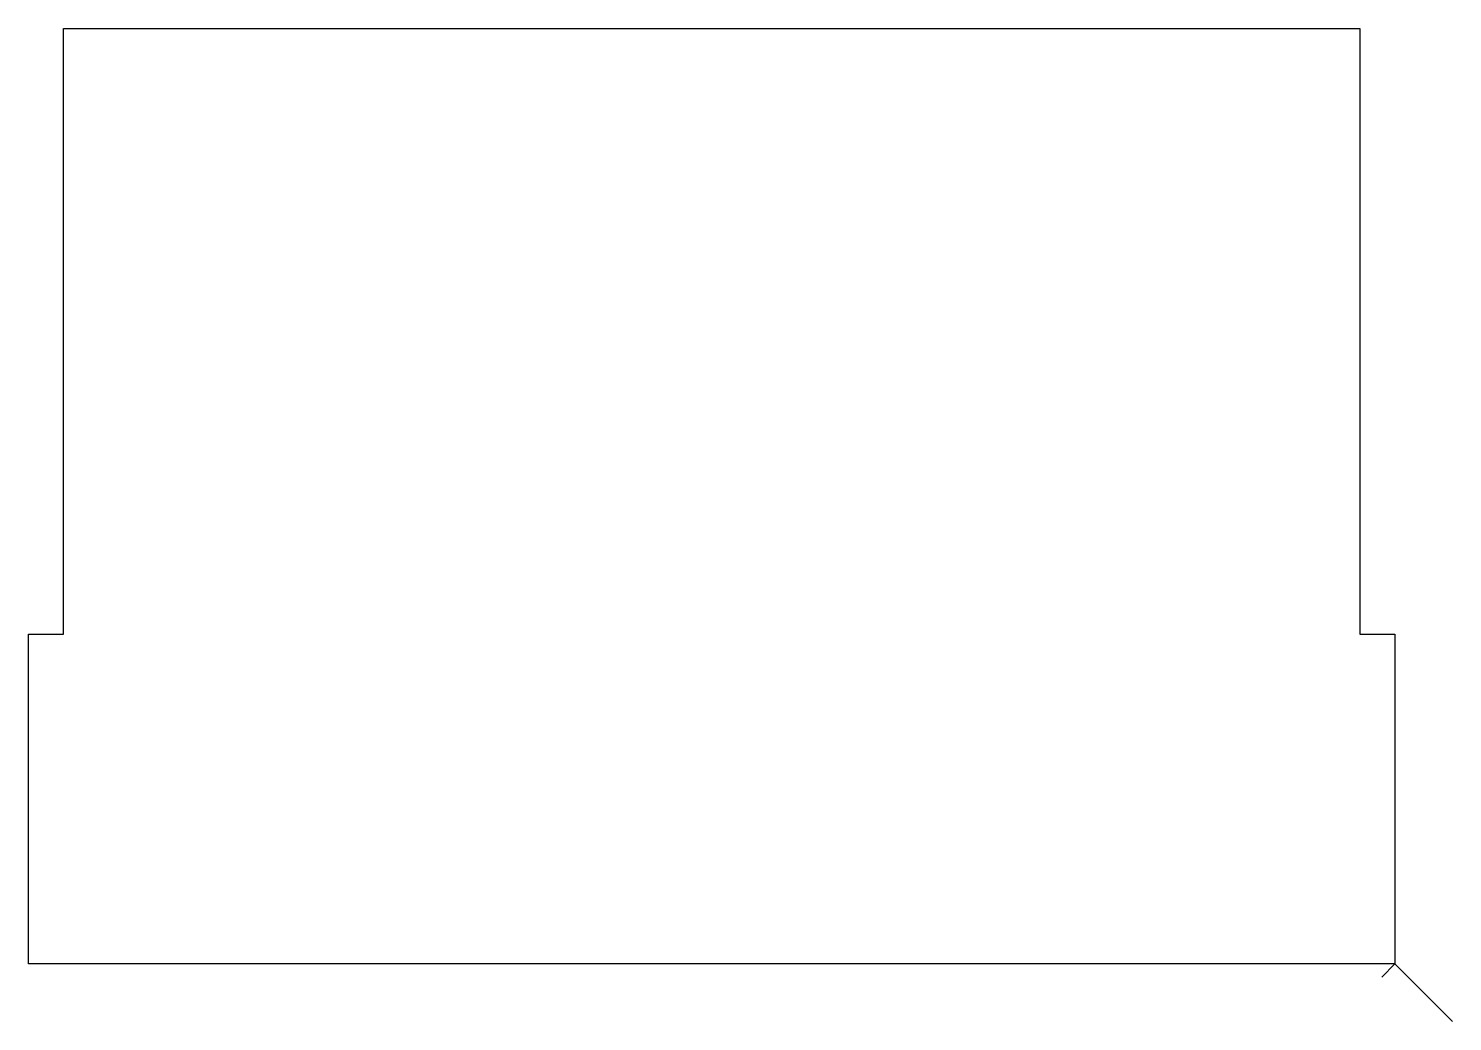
# Model space of a CAD drawing. Header units: metres. Extents: x 907 to 1518, y 253 to 679.
import ezdxf

# ---------------------------------------------------------------- set-up
doc = ezdxf.new("R2010")
doc.units = ezdxf.units.M

msp = doc.modelspace()

# ---------------------------------------------------------------- linework, layer by layer
at = {"layer": 'TOOL_0'}
for p, q in [((921.572, 419.284), (921.572, 679.284)), ((921.572, 679.284), (1478.072, 679.284)), ((1478.072, 679.284), (1478.072, 419.284)), ((906.572, 277.784), (906.572, 419.284)), ((906.572, 419.284), (921.572, 419.284)), ((1478.072, 419.284), (1493.072, 419.284)), ((1493.072, 419.284), (1493.072, 277.784)), ((1493.072, 277.784), (906.572, 277.784)), ((1493.072, 277.784), (1487.415, 272.127)), ((1517.821, 253.035), (1493.072, 277.784))]:
    msp.add_line(p, q, dxfattribs=at)

doc.saveas('drawing.dxf')
